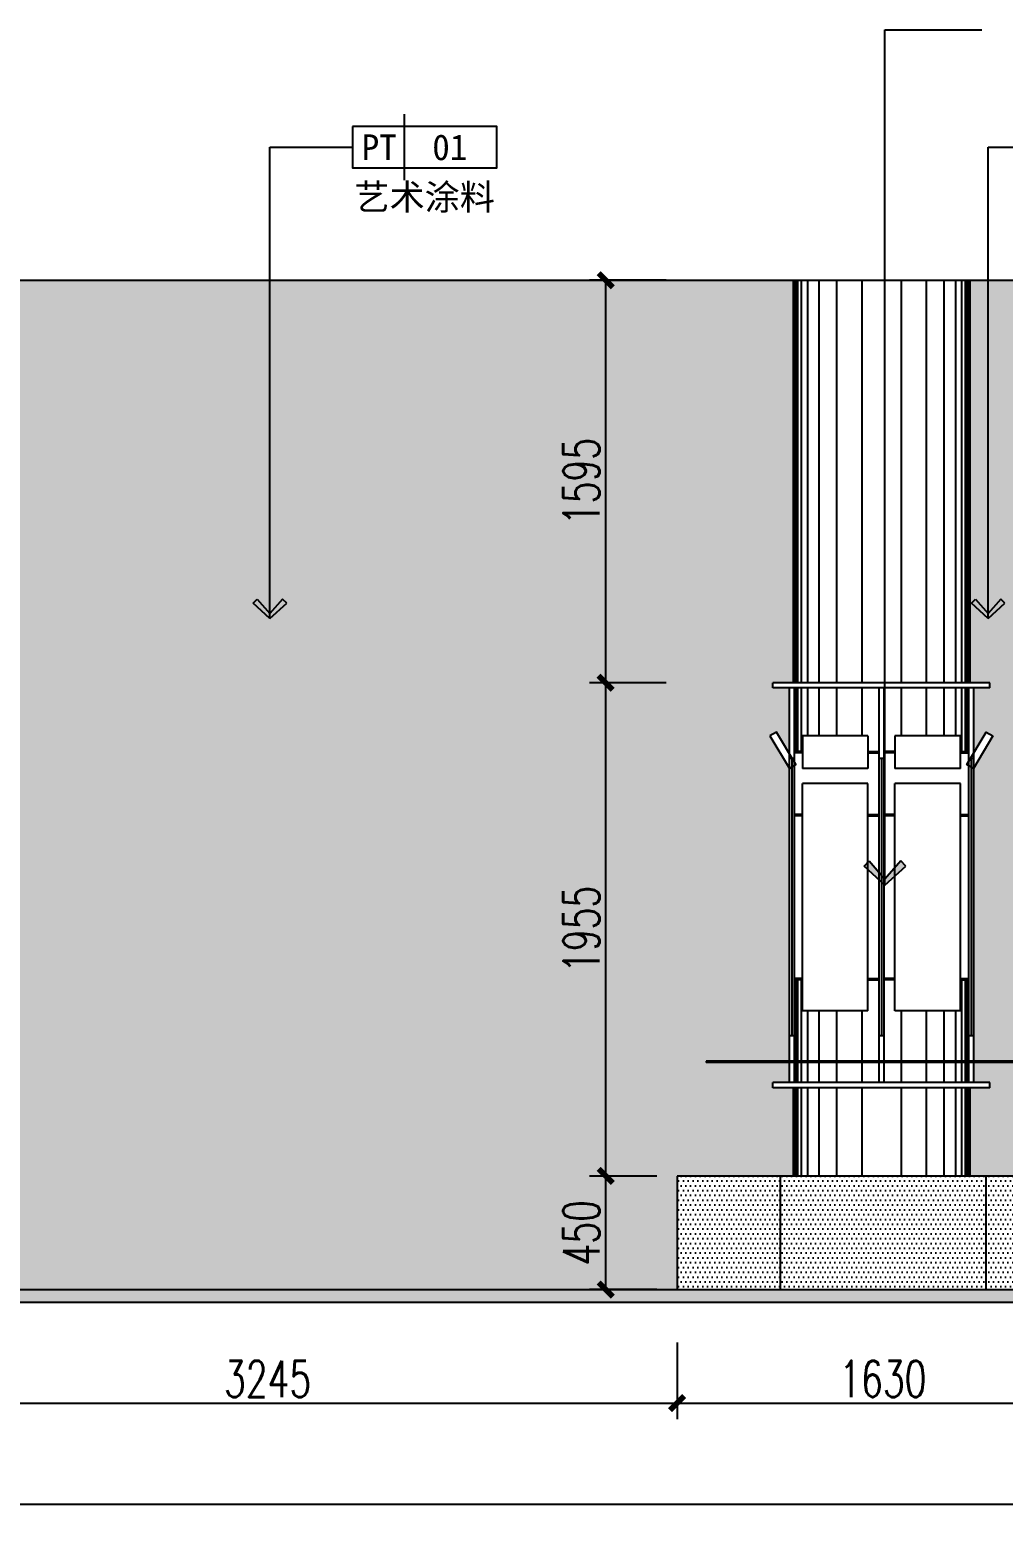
# Model space of a CAD drawing. Header units: millimetres. Extents: x 5625199 to 7433318, y -3316392 to -2552493.
# Drawn here: x 6218697 to 6222554, y -2677437 to -2671530 of the extents above; entities that cross this region are included whole.
import ezdxf
from ezdxf.enums import TextEntityAlignment as Align

# ---------------------------------------------------------------- set-up
doc = ezdxf.new("R2010")
doc.units = ezdxf.units.MM
doc.header["$PDMODE"] = 35
doc.header["$PDSIZE"] = -10
for name, color, linetype in [('155', 155, 'Continuous'), ('DIM', 7, 'Continuous'), ('PL-天花', 30, 'Continuous')]:
    doc.layers.add(name, color=color, linetype=linetype)
doc.styles.add('03.YBC-宋体2.5', font='', dxfattribs={"width": 0.8, "height": 2.5})
doc.styles.add('XZC', font='SIMPLEX.SHX', dxfattribs={"width": 0.7, "bigfont": 'hztxt.shx'})
doc.styles.add('标注-尺寸', font='simplex.shx', dxfattribs={"width": 0.7})
doc.styles.get('03.YBC-宋体2.5').set_extended_font_data('SimSun')
doc.linetypes.add('LED_LINE', pattern='A,12.7,-5.08,["LED",XZC,S=2.54,R=0,X=-2.54,Y=-1.27],-6.35', length=24.13)
doc.dimstyles.new('90', dxfattribs={"dimscale": 0.9, "dimtxt": 150, "dimasz": 50, "dimexe": 120, "dimexo": 150, "dimgap": 30, "dimtad": 1, "dimdec": 0, "dimrnd": 5, "dimdsep": 46, "dimtxsty": '标注-尺寸', "dimblk": 'ARCHTICK', "dimcen": 0.2, "dimclrd": 8, "dimclre": 8, "dimclrt": 2, "dimadec": 0, "dimazin": 0, "dimtfac": 1, "dimtdec": 0, "dimtmove": 2, "dimatfit": 3, "dimldrblk": 'ccccc', "dimfxl": 300, "dimfxlon": 1, "dimtolj": 1, "dimtzin": 0, "dimarcsym": 0})
doc.dimstyles.new('副本 100', dxfattribs={"dimscale": 0.8, "dimtxt": 180, "dimasz": 70, "dimexe": 80, "dimexo": 100, "dimgap": 30, "dimtad": 1, "dimdec": 0, "dimrnd": 5, "dimdsep": 46, "dimtxsty": '标注-尺寸', "dimblk": 'ARCHTICK', "dimcen": 0.2, "dimdle": 5, "dimclrd": 8, "dimclre": 8, "dimclrt": 2, "dimadec": 0, "dimazin": 0, "dimtfac": 1, "dimtdec": 0, "dimtmove": 2, "dimatfit": 3, "dimldrblk": 'ccccc', "dimfxl": 300, "dimfxlon": 1, "dimtolj": 1, "dimtzin": 0, "dimarcsym": 0})

# ---------------------------------------------------------------- blocks, each defined once
blk = doc.blocks.new('_ArchTick')
at = {"color": 0, "linetype": 'ByBlock', "const_width": 0.4}
blk.add_lwpolyline([(-0.5, -0.5), (0.5, 0.5)], dxfattribs=at)
blk = doc.blocks.new('*D243')
at = {"layer": '155', "color": 8, "lineweight": -2, "ltscale": 500, "transparency": 16777216}
for p, q in [((6218016.586826595, -2676732.718903087), (6218016.586826595, -2677036.718903087)), ((6221261.757431764, -2676732.718903087), (6221261.757431764, -2677036.718903087)), ((6218012.586826595, -2676972.718903087), (6221265.757431764, -2676972.718903087))]:
    blk.add_line(p, q, dxfattribs=at)
at = {"layer": 'Defpoints', "color": 0, "transparency": 16777216}
for p in [(6218016.586826595, -2676522.718903087), (6221261.757431764, -2676522.718903087), (6221261.757431764, -2676972.718903087)]:
    blk.add_point(p, dxfattribs=at)
at = {"layer": '155', "color": 8, "linetype": 'ByBlock', "lineweight": -2, "transparency": 16777216, "xscale": 56, "yscale": 56, "zscale": 56, "rotation": 180}
blk.add_blockref('_ArchTick', (6218016.586826595, -2676972.718903087), dxfattribs=at)
at = {"layer": '155', "color": 8, "linetype": 'ByBlock', "lineweight": -2, "transparency": 16777216, "xscale": 56, "yscale": 56, "zscale": 56}
blk.add_blockref('_ArchTick', (6221261.757431764, -2676972.718903087), dxfattribs=at)
at = {"layer": '155', "color": 2, "ltscale": 500, "transparency": 16777216, "insert": (6219639.172129179, -2676876.718903087), "char_height": 144, "attachment_point": 5, "style": '标注-尺寸'}
blk.add_mtext('\\A1;3245', dxfattribs=at)
blk = doc.blocks.new('ccccc')
h = blk.add_hatch(color=44)
h.dxf.hatch_style = 1
h.paths.add_polyline_path([(-1.713128774543292, -1.115298350458033), (-1.349075249163433, -1.474599215202033), (1e-16, 1e-16), (-1.349075249163433, 1.474599215202033), (-1.713128774543292, 1.115298350458033), (-0.4242640688316898, -1e-16)])
at = {"color": 44}
for p, q in [((-1.349075249163433, 1.474599215202033), (-1.713128774543292, 1.115298350458033)), ((-1.713128774543292, 1.115298350458033), (-0.4242640688316897, 0)), ((0, 0), (-1.349075249163433, 1.474599215202033)), ((-0.4242640688316897, 0), (-5.066636229632421, 0)), ((-1.713128774543292, -1.115298350458033), (-0.4242640688316897, 0)), ((0, 0), (-1.349075249163433, -1.474599215202033)), ((-1.349075249163433, -1.474599215202033), (-1.713128774543292, -1.115298350458033))]:
    blk.add_line(p, q, dxfattribs=at)
blk = doc.blocks.new('*D244')
at = {"layer": '155', "color": 8, "lineweight": -2, "ltscale": 500, "transparency": 16777216}
for p, q in [((6221261.757431764, -2676732.718903087), (6221261.757431764, -2677036.718903087)), ((6222892.697539439, -2676732.718903087), (6222892.697539439, -2677036.718903087)), ((6221257.757431764, -2676972.718903087), (6222896.697539439, -2676972.718903087))]:
    blk.add_line(p, q, dxfattribs=at)
at = {"layer": 'Defpoints', "color": 0, "transparency": 16777216}
for p in [(6221261.757431764, -2676522.718903087), (6222892.697539439, -2676522.718903087), (6222892.697539439, -2676972.718903087)]:
    blk.add_point(p, dxfattribs=at)
at = {"layer": '155', "color": 8, "linetype": 'ByBlock', "lineweight": -2, "transparency": 16777216, "xscale": 56, "yscale": 56, "zscale": 56, "rotation": 180}
blk.add_blockref('_ArchTick', (6221261.757431764, -2676972.718903087), dxfattribs=at)
at = {"layer": '155', "color": 8, "linetype": 'ByBlock', "lineweight": -2, "transparency": 16777216, "xscale": 56, "yscale": 56, "zscale": 56}
blk.add_blockref('_ArchTick', (6222892.697539439, -2676972.718903087), dxfattribs=at)
at = {"layer": '155', "color": 2, "ltscale": 500, "transparency": 16777216, "insert": (6222077.227485602, -2676876.718903087), "char_height": 144, "attachment_point": 5, "style": '标注-尺寸'}
blk.add_mtext('\\A1;1630', dxfattribs=at)
blk = doc.blocks.new('*D370')
at = {"layer": '155', "color": 8, "lineweight": -2, "ltscale": 500, "transparency": 16777216}
for p, q in [((6216061.580152605, -2677132.718903087), (6216061.580152605, -2677436.718903087)), ((6239891.164102432, -2677132.718903087), (6239891.164102432, -2677436.718903087)), ((6216057.580152605, -2677372.718903087), (6239895.164102432, -2677372.718903087))]:
    blk.add_line(p, q, dxfattribs=at)
at = {"layer": 'Defpoints', "color": 0, "transparency": 16777216}
for p in [(6216061.580152605, -2676522.718903087), (6239891.164102432, -2676572.718903087), (6239891.164102432, -2677372.718903087)]:
    blk.add_point(p, dxfattribs=at)
at = {"layer": '155', "color": 8, "linetype": 'ByBlock', "lineweight": -2, "transparency": 16777216, "xscale": 56, "yscale": 56, "zscale": 56, "rotation": 180}
blk.add_blockref('_ArchTick', (6216061.580152605, -2677372.718903087), dxfattribs=at)
at = {"layer": '155', "color": 8, "linetype": 'ByBlock', "lineweight": -2, "transparency": 16777216, "xscale": 56, "yscale": 56, "zscale": 56}
blk.add_blockref('_ArchTick', (6239891.164102432, -2677372.718903087), dxfattribs=at)
at = {"layer": '155', "color": 2, "ltscale": 500, "transparency": 16777216, "insert": (6227976.372127518, -2677276.718903087), "char_height": 144, "attachment_point": 5, "style": '标注-尺寸'}
blk.add_mtext('\\A1;23830', dxfattribs=at)
blk = doc.blocks.new('*D469')
at = {"layer": '155', "color": 8, "lineweight": -2, "ltscale": 500, "transparency": 16777216}
for p, q in [((6221181.757431764, -2676072.718903087), (6220914.777808668, -2676072.718903087)), ((6220978.777808668, -2676526.718903087), (6220978.777808668, -2676068.718903087)), ((6221181.757431764, -2676522.718903087), (6220914.777808668, -2676522.718903087))]:
    blk.add_line(p, q, dxfattribs=at)
at = {"layer": 'Defpoints', "color": 0, "transparency": 16777216}
for p in [(6220978.777808668, -2676072.718903087), (6221261.757431764, -2676072.718903087), (6221261.757431764, -2676522.718903087)]:
    blk.add_point(p, dxfattribs=at)
at = {"layer": '155', "color": 8, "linetype": 'ByBlock', "lineweight": -2, "transparency": 16777216, "xscale": 56, "yscale": 56, "zscale": 56}
for p, rotation in [((6220978.777808668, -2676072.718903087), 90), ((6220978.777808668, -2676522.718903087), 270)]:
    blk.add_blockref('_ArchTick', p, dxfattribs=dict(at, rotation=rotation))
at = {"layer": '155', "color": 2, "ltscale": 500, "transparency": 16777216, "insert": (6220882.777808668, -2676297.718903087), "char_height": 144, "attachment_point": 5, "rotation": 90, "style": '标注-尺寸'}
blk.add_mtext('\\A1;450', dxfattribs=at)
blk = doc.blocks.new('*D470')
at = {"layer": '155', "color": 8, "lineweight": -2, "ltscale": 500, "transparency": 16777216}
for p, q in [((6221218.777808668, -2674117.718903087), (6220914.777808668, -2674117.718903087)), ((6220978.777808668, -2676076.718903087), (6220978.777808668, -2674113.718903087)), ((6221181.757431764, -2676072.718903087), (6220914.777808668, -2676072.718903087))]:
    blk.add_line(p, q, dxfattribs=at)
at = {"layer": 'Defpoints', "color": 0, "transparency": 16777216}
for p in [(6220978.777808668, -2674117.718903087), (6221823.241131251, -2674117.718903087), (6221261.757431764, -2676072.718903087)]:
    blk.add_point(p, dxfattribs=at)
at = {"layer": '155', "color": 8, "linetype": 'ByBlock', "lineweight": -2, "transparency": 16777216, "xscale": 56, "yscale": 56, "zscale": 56}
for p, rotation in [((6220978.777808668, -2674117.718903087), 90), ((6220978.777808668, -2676072.718903087), 270)]:
    blk.add_blockref('_ArchTick', p, dxfattribs=dict(at, rotation=rotation))
at = {"layer": '155', "color": 2, "ltscale": 500, "transparency": 16777216, "insert": (6220882.777808668, -2675095.218903087), "char_height": 144, "attachment_point": 5, "rotation": 90, "style": '标注-尺寸'}
blk.add_mtext('\\A1;1955', dxfattribs=at)
blk = doc.blocks.new('*D471')
at = {"layer": '155', "color": 8, "lineweight": -2, "ltscale": 500, "transparency": 16777216}
for p, q in [((6221218.777808668, -2672522.718903087), (6220914.777808668, -2672522.718903087)), ((6220978.777808668, -2674121.718903087), (6220978.777808668, -2672518.718903087)), ((6221218.777808668, -2674117.718903087), (6220914.777808668, -2674117.718903087))]:
    blk.add_line(p, q, dxfattribs=at)
at = {"layer": 'Defpoints', "color": 0, "transparency": 16777216}
for p in [(6220978.777808668, -2672522.718903087), (6221549.663153962, -2672522.718903087), (6221823.241131251, -2674117.718903087)]:
    blk.add_point(p, dxfattribs=at)
at = {"layer": '155', "color": 8, "linetype": 'ByBlock', "lineweight": -2, "transparency": 16777216, "xscale": 56, "yscale": 56, "zscale": 56}
for p, rotation in [((6220978.777808668, -2672522.718903087), 90), ((6220978.777808668, -2674117.718903087), 270)]:
    blk.add_blockref('_ArchTick', p, dxfattribs=dict(at, rotation=rotation))
at = {"layer": '155', "color": 2, "ltscale": 500, "transparency": 16777216, "insert": (6220882.777808668, -2673320.218903087), "char_height": 144, "attachment_point": 5, "rotation": 90, "style": '标注-尺寸'}
blk.add_mtext('\\A1;1595', dxfattribs=at)
blk = doc.blocks.new('*U604')
at = {"color": 50}
blk.add_line((-9.000000000004576, 3.200000000014711), (-9.000000000004576, -3.200000000014711), dxfattribs=at)
at = {"color": 150}
blk.add_lwpolyline([(-14.00000000000458, 2.000000000014666), (-13.99999999999542, -2.000000000014666), (4.575895218295045e-12, -2.000000000014666), (-4.575895218295045e-12, 2.000000000014666)], close=True, dxfattribs=at)
at = {"color": 50, "style": '03.YBC-宋体2.5', "flags": 8}
for tag, p in [('PT', (-11.41203370425436, -0.0169426641272139)), ('01', (-4.560573803961944, -0.0169426641272139)), ('材料名称', (-7.000000000004576, -4.854991556547589))]:
    blk.add_attdef(tag, text='', height=2.5, dxfattribs=at).set_placement(p, align=Align.MIDDLE_CENTER)

msp = doc.modelspace()

# ---------------------------------------------------------------- hatches: boundary and pattern name
at = {"layer": '155', "ltscale": 500}
h = msp.add_hatch(dxfattribs=at)
h.set_pattern_fill('CONC', color=250, scale=8)
h.set_pattern_definition([(0, (273595.864621, -417279.707274), (0, 203.2), [0, -203.2]), (0, (273597.896621, -417350.827274), (0, 203.2), [0, -203.2]), (0, (273603.992621, -417241.099274), (0, 203.2), [0, -203.2]), (338.1986, (273498.328621, -417304.091274), (609.6000554757884, -203.1999818137321), [21.8852496, -1072.3802784]), (216.8699, (273518.648621, -417312.219274), (609.5999833019287, 406.4000250471061), [10.16, -1005.84]), (130.6013, (273510.520621, -417318.315274), (1016.000085595377, -1219.199800489248), [18.734024, -1854.6773168]), (206.5651, (273443.464621, -417342.699274), (-203.1998288935924, -203.2002660693445), [4.5437552, -449.8252624]), (326.3099, (273439.400621, -417344.731274), (406.3999101390997, -203.2002711718613), [7.3265792, -725.3215872]), (108.4349, (273445.496621, -417348.795274), (-203.1996755348543, 406.4000883092897), [6.4257936, -636.149096]), (225, (273573.512621, -417363.019274), (-2.842170943040401e-14, -203.2000628800271), [8.6209632, -278.7471184]), (0, (273567.416621, -417369.115274), (203.2, 203.2), [12.192, -191.008]), (135, (273579.608621, -417369.115274), (-203.2000651427688, 1.4210854715202e-14), [8.62096, -278.7471184]), (251.5651, (273549.128621, -417232.971274), (203.1996750288869, 406.4000918510402), [6.425792, -636.149096]), (0, (273547.096621, -417239.067274), (203.2, 203.2), [10.16, -193.04]), (143.1301, (273557.2566209999, -417239.067274), (-609.5999833019285, 406.4000250471062), [10.16, -1005.84]), (213.6901, (273441.432621, -417230.939274), (406.3999074765397, 203.2002693968192), [7.326576, -725.3215872]), (341.5651, (273435.336621, -417235.003274), (-406.4000918510401, 203.1996750288873), [12.851584, -629.7233024]), (126.8699, (273447.528621, -417239.067274), (406.4000250471061, -609.5999833019287), [10.16, -1005.84]), (0, (273500.360621, -417239.067274), (0, 203.2), [0, -203.2]), (0, (273445.496621, -417291.899274), (0, 203.2), [0, -203.2]), (0, (273502.392621, -417367.083274), (0, 203.2), [0, -203.2]), (0, (273557.2566209999, -417304.091274), (0, 203.2), [0, -203.2]), (0, (273498.328621, -417269.547274), (0, 203.2), [0, -203.2]), (0, (273453.624621, -417263.451274), (0, 203.2), [0, -203.2]), (0, (273471.912621, -417275.643274), (0, 203.2), [0, -203.2]), (0, (273463.784621, -417324.411274), (0, 203.2), [0, -203.2]), (0, (273415.016621, -417316.283274), (0, 203.2), [0, -203.2]), (0, (273417.048621, -417269.547274), (0, 203.2), [0, -203.2]), (0, (273410.952621, -417224.843274), (0, 203.2), [0, -203.2]), (0, (273473.944621, -417216.715274), (0, 203.2), [0, -203.2]), (0, (273518.648621, -417208.587274), (0, 203.2), [0, -203.2]), (0, (273589.768621, -417216.715274), (0, 203.2), [0, -203.2]), (0, (273541.000621, -417279.707274), (0, 203.2), [0, -203.2]), (0, (273520.680621, -417243.131274), (0, 203.2), [0, -203.2]), (0, (273536.936621, -417340.667274), (0, 203.2), [0, -203.2]), (0, (273475.976621, -417350.827274), (0, 203.2), [0, -203.2]), (0, (273536.936621, -417395.531274), (0, 203.2), [0, -203.2]), (0, (273469.880621, -417383.339274), (0, 203.2), [0, -203.2]), (0, (273404.856621, -417389.435274), (0, 203.2), [0, -203.2]), (0, (273429.240621, -417399.595274), (0, 203.2), [0, -203.2]), (0, (273431.272621, -417371.147274), (0, 203.2), [0, -203.2]), (0, (273567.416621, -417403.659274), (0, 203.2), [0, -203.2]), (0, (273591.800621, -417320.347274), (0, 203.2), [0, -203.2]), (0, (273581.640621, -417259.387274), (0, 203.2), [0, -203.2]), (0, (273488.168621, -417405.691274), (0, 203.2), [0, -203.2])])
h.paths.add_polyline_path([(6221706.489075836, -2674457.718903087), (6221629.824633868, -2674328.790382822), (6221655.61033792, -2674313.457494428), (6221706.170715699, -2674398.486153394), (6221706.170715699, -2674137.718903087), (6221641.241131251, -2674137.718903087), (6221641.241131251, -2674117.718903087), (6221723.241131251, -2674117.718903087), (6221723.241131251, -2672522.718903087), (6216061.580152605, -2672522.718903087), (6216061.580152605, -2676522.718903087), (6216557.394488718, -2676522.718903087), (6216557.394488718, -2674122.718903087), (6218016.586826595, -2674122.718903087), (6218016.586826595, -2676522.718903087), (6221261.757431764, -2676522.718903087), (6221261.757431764, -2676072.718903087), (6221721.241131251, -2676072.718903087), (6221721.241131251, -2675722.718903087), (6221641.241131251, -2675722.718903087), (6221641.241131251, -2675702.718903087), (6221706.170715699, -2675702.718903087)])
h.paths.add_polyline_path([(6222436.311546802, -2675622.718903087), (6222694.328664666, -2675622.718903087), (6222694.328664666, -2673672.718903087), (6235248.44763785, -2673672.718903087), (6235248.44763785, -2675622.718903087), (6222777.227485602, -2675622.718903087), (6222694.328664666, -2675622.718903087), (6222436.311546802, -2675622.718903087), (6222436.311546802, -2675702.718903087), (6222501.241131251, -2675702.718903087), (6222501.241131251, -2675722.718903087), (6222421.241131251, -2675722.718903087), (6222421.241131251, -2676072.718903087), (6222892.697539439, -2676072.718903087), (6222892.697539439, -2676522.718903087), (6235381.680402946, -2676522.718903087), (6235381.680402946, -2676072.718903087), (6235841.164102432, -2676072.718903087), (6235841.164102432, -2675722.718903087), (6235761.164102432, -2675722.718903087), (6235761.164102432, -2675702.718903087), (6235826.093686881, -2675702.718903087), (6235826.412047017, -2674457.718903087), (6235749.74760505, -2674328.790382822), (6235775.533309101, -2674313.457494428), (6235826.093686881, -2674398.486153394), (6235826.093686881, -2674137.718903087), (6235761.164102432, -2674137.718903087), (6235761.164102432, -2674117.718903087), (6235843.164102432, -2674117.718903087), (6235843.164102432, -2672522.718903087), (6222419.241131251, -2672522.718903087), (6222419.241131251, -2674117.718903087), (6222501.241131251, -2674117.718903087), (6222501.241131251, -2674137.718903087), (6222436.311546802, -2674137.718903087), (6222436.311546802, -2674398.486153396), (6222486.871924582, -2674313.457494428), (6222512.657628633, -2674328.790382822), (6222435.993186666, -2674457.718903087)])
h.paths.add_polyline_path([(6236621.164102432, -2675702.718903087), (6236621.164102432, -2675722.718903087), (6236541.164102432, -2675722.718903087), (6236541.164102432, -2676072.718903087), (6236604.885483703, -2676072.718903087), (6237012.620510621, -2676072.718903087), (6237012.620510621, -2676522.718903087), (6237690.949587491, -2676522.718903087), (6237690.949587491, -2673372.718903087), (6237690.949587491, -2672522.718903087), (6236541.164102432, -2672522.718903087), (6236539.164102432, -2672522.718903087), (6236539.164102432, -2674117.718903087), (6236541.164102432, -2674117.718903087), (6236621.164102432, -2674117.718903087), (6236621.164102432, -2674137.718903087), (6236556.234517983, -2674137.718903087), (6236556.234517983, -2674398.486153396), (6236606.794895764, -2674313.457494428), (6236632.580599815, -2674328.790382822), (6236555.916157847, -2674457.718903087), (6236556.187211457, -2675517.718903087), (6236556.212782552, -2675617.718903087), (6236556.214061107, -2675622.718903087), (6236556.234517983, -2675702.718903087)])
h = msp.add_hatch(dxfattribs=at)
h.set_pattern_fill('DOTS', color=250, scale=12)
h.set_pattern_definition([(0, (495676.0425419183, -417409.7552740001), (9.524999999999999, 19.05), [0, -19.05])])
h.paths.add_polyline_path([(6221261.757431764, -2676072.718903087), (6221261.757431764, -2676522.718903087), (6221669.492458683, -2676522.718903087), (6221669.492458683, -2676072.718903087)])
h.paths.add_polyline_path([(6221669.492458683, -2676072.718903087), (6221669.492458683, -2676522.718903087), (6222484.962512521, -2676522.718903087), (6222484.962512521, -2676072.718903087), (6222421.241131251, -2676072.718903087), (6222419.241131251, -2676072.718903087), (6222416.241131251, -2676072.718903087), (6222411.241131251, -2676072.718903087), (6222403.241131251, -2676072.718903087), (6222389.241131251, -2676072.718903087), (6222364.241131251, -2676072.718903087), (6222319.241131251, -2676072.718903087), (6222249.241131251, -2676072.718903087), (6222149.241131251, -2676072.718903087), (6221993.241131251, -2676072.718903087), (6221893.241131251, -2676072.718903087), (6221823.241131251, -2676072.718903087), (6221778.241131251, -2676072.718903087), (6221753.241131251, -2676072.718903087), (6221739.241131251, -2676072.718903087), (6221731.241131251, -2676072.718903087), (6221726.241131251, -2676072.718903087), (6221723.241131251, -2676072.718903087), (6221721.241131251, -2676072.718903087)])
h.paths.add_polyline_path([(6222484.962512521, -2676522.718903087), (6222892.697539439, -2676522.718903087), (6222892.697539439, -2676072.718903087), (6222484.962512521, -2676072.718903087)])
h = msp.add_hatch(color=250, dxfattribs=at)
h.dxf.hatch_style = 1
h.paths.add_polyline_path([(6239891.164102432, -2676572.718903087), (6239891.164102432, -2676522.718903087), (6216061.580152605, -2676522.718903087), (6216061.580152605, -2676572.718903087)])

# ---------------------------------------------------------------- linework, layer by layer
at = {"layer": '155', "color": 0, "ltscale": 500}
for p, q in [((6215921.57699277, -2672522.718903087), (6237690.949587491, -2672522.718903087)), ((6216061.580152605, -2676522.718903087), (6239891.164102432, -2676522.718903087)), ((6215921.57699277, -2676572.718903087), (6240031.269819521, -2676572.718903087))]:
    msp.add_line(p, q, dxfattribs=at)
at = {"layer": '155', "color": 5, "ltscale": 500}
for p, q in [((6221721.241131251, -2672522.718903087), (6221721.241131251, -2674117.718903087)), ((6222421.241131251, -2672522.718903087), (6222421.241131251, -2674117.718903087)), ((6221721.241131251, -2675722.718903087), (6221721.241131251, -2676072.718903087)), ((6222421.241131251, -2675722.718903087), (6222421.241131251, -2676072.718903087)), ((6222892.697539439, -2676072.718903087), (6221261.757431764, -2676072.718903087)), ((6221261.757431764, -2676072.718903087), (6221261.757431764, -2676522.718903087))]:
    msp.add_line(p, q, dxfattribs=at)
at = {"layer": '155', "color": 250, "ltscale": 500}
for p, q in [((6221723.241131251, -2672522.718903087), (6221723.241131251, -2674117.718903087)), ((6221726.241131251, -2672522.718903087), (6221726.241131251, -2674117.718903087)), ((6221731.241131251, -2672522.718903087), (6221731.241131251, -2674117.718903087)), ((6221739.241131251, -2672522.718903087), (6221739.241131251, -2674117.718903087)), ((6221753.241131251, -2672522.718903087), (6221753.241131251, -2674117.718903087)), ((6221778.241131251, -2672522.718903087), (6221778.241131251, -2674117.718903087)), ((6221823.241131251, -2672522.718903087), (6221823.241131251, -2674117.718903087)), ((6221893.241131251, -2672522.718903087), (6221893.241131251, -2674117.718903087)), ((6221993.241131251, -2672522.718903087), (6221993.241131251, -2674117.718903087)), ((6222149.241131251, -2672522.718903087), (6222149.241131251, -2674117.718903087)), ((6222249.241131251, -2672522.718903087), (6222249.241131251, -2674117.718903087)), ((6222319.241131251, -2672522.718903087), (6222319.241131251, -2674117.718903087)), ((6222364.241131251, -2672522.718903087), (6222364.241131251, -2674117.718903087)), ((6222389.241131251, -2672522.718903087), (6222389.241131251, -2674117.718903087)), ((6222403.241131251, -2672522.718903087), (6222403.241131251, -2674117.718903087)), ((6222411.241131251, -2672522.718903087), (6222411.241131251, -2674117.718903087)), ((6222416.241131251, -2672522.718903087), (6222416.241131251, -2674117.718903087)), ((6222419.241131251, -2672522.718903087), (6222419.241131251, -2674117.718903087)), ((6221726.241131251, -2674137.718903087), (6221726.241131251, -2674390.218903087)), ((6221731.241131251, -2674137.718903087), (6221731.241131251, -2674390.218903087)), ((6221739.241131251, -2674137.718903087), (6221739.241131251, -2674390.218903087)), ((6221753.241131251, -2674137.718903087), (6221753.241131251, -2674390.218903087)), ((6221778.241131251, -2674137.718903087), (6221778.241131251, -2674327.718903087)), ((6221823.241131251, -2674137.718903087), (6221823.241131251, -2674327.718903087)), ((6221893.241131251, -2674137.718903087), (6221893.241131251, -2674327.718903087)), ((6221993.241131251, -2674137.718903087), (6221993.241131251, -2674327.718903087)), ((6222149.241131251, -2674137.718903087), (6222149.241131251, -2674327.718903087)), ((6222249.241131251, -2674137.718903087), (6222249.241131251, -2674327.718903087)), ((6222319.241131251, -2674137.718903087), (6222319.241131251, -2674327.718903087)), ((6222364.241131251, -2674137.718903087), (6222364.241131251, -2674327.718903087)), ((6222389.241131251, -2674137.718903087), (6222389.241131251, -2674390.218903087)), ((6222403.241131251, -2674137.718903087), (6222403.241131251, -2674390.218903087)), ((6222411.241131251, -2674137.718903087), (6222411.241131251, -2674390.218903087)), ((6222416.241131251, -2674137.718903087), (6222416.241131251, -2674390.218903087)), ((6221726.241131251, -2675295.218903087), (6221726.241131251, -2675702.718903087)), ((6221731.241131251, -2675295.218903087), (6221731.241131251, -2675702.718903087)), ((6221739.241131251, -2675295.218903087), (6221739.241131251, -2675702.718903087)), ((6221753.241131251, -2675295.218903087), (6221753.241131251, -2675702.718903087)), ((6222389.241131251, -2675295.218903087), (6222389.241131251, -2675702.718903087)), ((6222403.241131251, -2675295.218903087), (6222403.241131251, -2675702.718903087)), ((6222411.241131251, -2675295.218903087), (6222411.241131251, -2675702.718903087)), ((6222416.241131251, -2675295.218903087), (6222416.241131251, -2675702.718903087)), ((6221778.241131251, -2675417.718903087), (6221778.241131251, -2675702.718903087)), ((6221823.241131251, -2675417.718903087), (6221823.241131251, -2675702.718903087)), ((6221893.241131251, -2675417.718903087), (6221893.241131251, -2675702.718903087)), ((6221993.241131251, -2675417.718903087), (6221993.241131251, -2675702.718903087)), ((6222149.241131251, -2675417.718903087), (6222149.241131251, -2675702.718903087)), ((6222249.241131251, -2675417.718903087), (6222249.241131251, -2675702.718903087)), ((6222319.241131251, -2675417.718903087), (6222319.241131251, -2675702.718903087)), ((6222364.241131251, -2675417.718903087), (6222364.241131251, -2675702.718903087)), ((6221723.241131251, -2675722.718903087), (6221723.241131251, -2676072.718903087)), ((6221726.241131251, -2675722.718903087), (6221726.241131251, -2676072.718903087)), ((6221731.241131251, -2675722.718903087), (6221731.241131251, -2676072.718903087)), ((6221739.241131251, -2675722.718903087), (6221739.241131251, -2676072.718903087)), ((6221753.241131251, -2675722.718903087), (6221753.241131251, -2676072.718903087)), ((6221778.241131251, -2675722.718903087), (6221778.241131251, -2676072.718903087)), ((6221823.241131251, -2675722.718903087), (6221823.241131251, -2676072.718903087)), ((6221893.241131251, -2675722.718903087), (6221893.241131251, -2676072.718903087)), ((6221993.241131251, -2675722.718903087), (6221993.241131251, -2676072.718903087)), ((6222149.241131251, -2675722.718903087), (6222149.241131251, -2676072.718903087)), ((6222249.241131251, -2675722.718903087), (6222249.241131251, -2676072.718903087)), ((6222319.241131251, -2675722.718903087), (6222319.241131251, -2676072.718903087)), ((6222364.241131251, -2675722.718903087), (6222364.241131251, -2676072.718903087)), ((6222389.241131251, -2675722.718903087), (6222389.241131251, -2676072.718903087)), ((6222403.241131251, -2675722.718903087), (6222403.241131251, -2676072.718903087)), ((6222411.241131251, -2675722.718903087), (6222411.241131251, -2676072.718903087)), ((6222416.241131251, -2675722.718903087), (6222416.241131251, -2676072.718903087)), ((6222419.241131251, -2675722.718903087), (6222419.241131251, -2676072.718903087))]:
    msp.add_line(p, q, dxfattribs=at)
at = {"layer": '155', "color": 4, "ltscale": 500}
for p, q in [((6222501.241131251, -2674117.718903087), (6221641.241131251, -2674117.718903087)), ((6221641.241131251, -2674137.718903087), (6221641.241131251, -2674117.718903087)), ((6222501.241131251, -2674137.718903087), (6221641.241131251, -2674137.718903087)), ((6221706.170715699, -2674137.718903087), (6221706.170715699, -2675702.718903087)), ((6221726.170715699, -2674137.718903087), (6221726.170715699, -2675702.718903087)), ((6222061.241131251, -2674137.718903087), (6222061.241131251, -2675702.718903087)), ((6222081.241131251, -2674137.718903087), (6222081.241131251, -2675702.718903087)), ((6222416.311546802, -2674137.718903087), (6222416.311546802, -2675702.718903087)), ((6222436.311546802, -2674137.718903087), (6222436.311546802, -2675702.718903087)), ((6222501.241131251, -2674137.718903087), (6222501.241131251, -2674117.718903087)), ((6221726.170715699, -2674417.718903087), (6221706.170715699, -2674417.718903087)), ((6221758.132239926, -2674390.218903087), (6221726.170715699, -2674390.218903087)), ((6221758.132239926, -2674395.218903087), (6221726.170715699, -2674395.218903087)), ((6222017.93986106, -2674390.218903087), (6222061.241131251, -2674390.218903087)), ((6222017.93986106, -2674395.218903087), (6222061.241131251, -2674395.218903087)), ((6222081.241131251, -2674417.718903087), (6222061.241131251, -2674417.718903087)), ((6222124.542401441, -2674390.218903087), (6222081.241131251, -2674390.218903087)), ((6222124.542401441, -2674395.218903087), (6222081.241131251, -2674395.218903087)), ((6222384.350022576, -2674390.218903087), (6222416.311546803, -2674390.218903087)), ((6222384.350022576, -2674395.218903087), (6222416.311546803, -2674395.218903087)), ((6222436.311546802, -2674417.718903087), (6222416.311546802, -2674417.718903087)), ((6221758.132239926, -2674640.218903087), (6221726.170715699, -2674640.218903087)), ((6221758.132239926, -2674645.218903087), (6221726.170715699, -2674645.218903087)), ((6222017.93986106, -2674640.218903087), (6222061.241131251, -2674640.218903087)), ((6222017.93986106, -2674645.218903087), (6222061.241131251, -2674645.218903087)), ((6222124.542401441, -2674640.218903087), (6222081.241131251, -2674640.218903087)), ((6222124.542401441, -2674645.218903087), (6222081.241131251, -2674645.218903087)), ((6222384.350022576, -2674640.218903087), (6222416.311546803, -2674640.218903087)), ((6222384.350022576, -2674645.218903087), (6222416.311546803, -2674645.218903087)), ((6221758.132239926, -2675290.218903087), (6221726.170715699, -2675290.218903087)), ((6221758.132239926, -2675295.218903087), (6221726.170715699, -2675295.218903087)), ((6222017.93986106, -2675290.218903087), (6222061.241131251, -2675290.218903087)), ((6222017.93986106, -2675295.218903087), (6222061.241131251, -2675295.218903087)), ((6222124.542401441, -2675290.218903087), (6222081.241131251, -2675290.218903087)), ((6222124.542401441, -2675295.218903087), (6222081.241131251, -2675295.218903087)), ((6222384.350022576, -2675290.218903087), (6222416.311546803, -2675290.218903087)), ((6222384.350022576, -2675295.218903087), (6222416.311546803, -2675295.218903087)), ((6221726.170715699, -2675517.718903087), (6221706.170715699, -2675517.718903087)), ((6222081.241131251, -2675517.718903087), (6222061.241131251, -2675517.718903087)), ((6222436.311546802, -2675517.718903087), (6222416.311546802, -2675517.718903087)), ((6222777.227485602, -2675617.718903087), (6221377.227485602, -2675617.718903087)), ((6221377.227485602, -2675617.718903087), (6221377.227485602, -2675622.718903087)), ((6222777.227485602, -2675622.718903087), (6221377.227485602, -2675622.718903087)), ((6222501.241131251, -2675702.718903087), (6221641.241131251, -2675702.718903087)), ((6221641.241131251, -2675722.718903087), (6221641.241131251, -2675702.718903087)), ((6222501.241131251, -2675722.718903087), (6221641.241131251, -2675722.718903087)), ((6222501.241131251, -2675722.718903087), (6222501.241131251, -2675702.718903087))]:
    msp.add_line(p, q, dxfattribs=at)
at = {"layer": '155', "color": 8, "ltscale": 500}
for p, q in [((6222017.93986106, -2674327.718903087), (6221758.132239926, -2674327.718903087)), ((6221758.132239926, -2674327.718903087), (6221758.132239926, -2674457.718903087)), ((6222017.93986106, -2674327.718903087), (6222017.93986106, -2674457.718903087)), ((6222384.350022574, -2674327.718903087), (6222124.54240144, -2674327.718903087)), ((6222124.54240144, -2674327.718903087), (6222124.54240144, -2674457.718903087)), ((6222384.350022574, -2674457.718903087), (6222384.350022574, -2674327.718903087)), ((6222017.93986106, -2674457.718903087), (6221758.132239926, -2674457.718903087)), ((6222384.350022574, -2674457.718903087), (6222124.54240144, -2674457.718903087)), ((6222017.93986106, -2674517.718903087), (6221758.132239926, -2674517.718903087)), ((6221758.132239926, -2675417.718903087), (6221758.132239926, -2674517.718903087)), ((6222017.93986106, -2675417.718903087), (6222017.93986106, -2674517.718903087)), ((6222384.350022574, -2674517.718903087), (6222124.54240144, -2674517.718903087)), ((6222124.54240144, -2675417.718903087), (6222124.54240144, -2674517.718903087)), ((6222384.350022574, -2675417.718903087), (6222384.350022574, -2674517.718903087)), ((6222017.93986106, -2675417.718903087), (6221758.132239926, -2675417.718903087)), ((6222384.350022574, -2675417.718903087), (6222124.54240144, -2675417.718903087)), ((6221727.227485602, -2675617.718903087), (6221727.227485602, -2675622.718903087)), ((6222427.227485602, -2675617.718903087), (6222427.227485602, -2675622.718903087)), ((6221669.492458683, -2676072.718903087), (6221669.492458683, -2676522.718903087)), ((6222484.962512521, -2676072.718903087), (6222484.962512521, -2676522.718903087))]:
    msp.add_line(p, q, dxfattribs=at)
for points in [[(6221629.824633868, -2674328.790382822), (6221706.489075836, -2674457.718903087), (6221732.27477989, -2674442.386014693), (6221655.61033792, -2674313.457494428)], [(6222512.657628633, -2674328.790382822), (6222435.993186666, -2674457.718903087), (6222410.207482612, -2674442.386014693), (6222486.871924582, -2674313.457494428)]]:
    msp.add_lwpolyline(points, close=True, dxfattribs=at)
at = {"layer": 'PL-天花', "color": 2, "linetype": 'LED_LINE', "ltscale": 0.3}
for p, q in [((6221716.170715699, -2674417.718903087), (6221716.170715699, -2675517.718903087)), ((6222071.241131251, -2674417.718903087), (6222071.241131251, -2675517.718903087)), ((6222426.311546802, -2674417.718903087), (6222426.311546802, -2675517.718903087))]:
    msp.add_line(p, q, dxfattribs=at)

# ---------------------------------------------------------------- block references
ref = msp.add_blockref('*U604', (6220547.266516623, -2671994.985266663), dxfattribs=dict(xscale=40.824, yscale=40.824, zscale=40.824))
ref.add_attrib('材料名称', '艺术涂料', dxfattribs={"color": 50, "height": 102.06, "style": '03.YBC-宋体2.5'}).set_placement((6220261.498516623, -2672193.185441968), align=Align.MIDDLE_CENTER)
ref.add_attrib('01', '01', dxfattribs={"color": 50, "height": 102.06, "style": '03.YBC-宋体2.5'}).set_placement((6220361.08565165, -2671995.676933983), align=Align.MIDDLE_CENTER)
ref.add_attrib('PT', 'PT', dxfattribs={"color": 50, "height": 102.06, "style": '03.YBC-宋体2.5'}).set_placement((6220081.381652681, -2671995.676933983), align=Align.MIDDLE_CENTER)

# ---------------------------------------------------------------- dimensions: what is measured, and where the dimension line sits
at = {"layer": '155', "ltscale": 500}
for base, p1, p2, picture, middle in [((6220978.777808668, -2672522.718903087), (6221823.241131251, -2674117.718903087), (6221549.663153962, -2672522.718903087), '*D471', (6220882.777808668, -2673320.218903087)), ((6220978.777808668, -2674117.718903087), (6221261.757431764, -2676072.718903087), (6221823.241131251, -2674117.718903087), '*D470', (6220882.777808668, -2675095.218903087)), ((6220978.777808668, -2676072.718903087), (6221261.757431764, -2676522.718903087), (6221261.757431764, -2676072.718903087), '*D469', (6220882.777808668, -2676297.718903087))]:
    dim = msp.add_linear_dim(base=base, p1=p1, p2=p2, angle=90, dimstyle='副本 100', dxfattribs=at)
    dim.commit()
    dim.dimension.update_dxf_attribs({"geometry": picture, "text_midpoint": middle})
for base, p1, p2, picture, middle in [((6239891.164102432, -2677372.718903087), (6216061.580152605, -2676522.718903087), (6239891.164102432, -2676572.718903087), '*D370', (6227976.372127518, -2677276.718903087)), ((6221261.757431764, -2676972.718903087), (6218016.586826595, -2676522.718903087), (6221261.757431764, -2676522.718903087), '*D243', (6219639.172129179, -2676876.718903087)), ((6222892.697539439, -2676972.718903087), (6221261.757431764, -2676522.718903087), (6222892.697539439, -2676522.718903087), '*D244', (6222077.227485602, -2676876.718903087))]:
    dim = msp.add_linear_dim(base=base, p1=p1, p2=p2, dimstyle='副本 100', dxfattribs=at)
    dim.commit()
    dim.dimension.update_dxf_attribs({"geometry": picture, "text_midpoint": middle})

# ---------------------------------------------------------------- leaders
msp.add_leader([(6222085.277550742, -2674920.218903087), (6222085.277550742, -2671530.261193368), (6222469.285377608, -2671530.261193368)], dimstyle='副本 100', override={"dimgap": 30, "dimtad": 0}, dxfattribs=at)
at = {"layer": 'DIM'}
for points in [[(6219648.516588408, -2673863.119212727), (6219648.516588408, -2671994.985266663), (6219975.730516624, -2671994.985266663)], [(6222494.203784278, -2673863.119212727), (6222494.203784278, -2671994.985266663), (6222821.417712493, -2671994.985266663)]]:
    msp.add_leader(points, dimstyle='90', dxfattribs=at)

doc.saveas('drawing.dxf')
